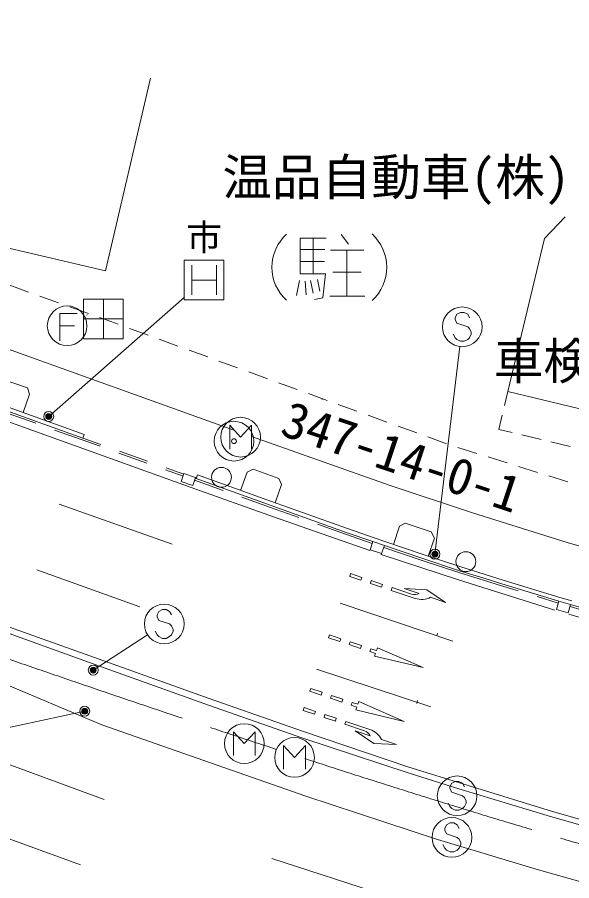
# Model space of a CAD drawing. Units: millimetres, scale not verified. Extents: x 40000 to 680000, y 20000 to 380000.
# Drawn here: x 173010 to 200948, y 269828 to 313313 of the extents above; entities that cross this region are included whole.
import ezdxf
from ezdxf.enums import TextEntityAlignment as Align

# ---------------------------------------------------------------- set-up
doc = ezdxf.new("R2010")
doc.units = ezdxf.units.MM
doc.header["$LTSCALE"] = 1000
doc.header["$PDMODE"] = 32
doc.header["$PDSIZE"] = 500
doc.linetypes.add('CHAIN', pattern=[18.5, 12, -1.5, 3.5, -1.5])
for name, color, linetype, lineweight in [('M-BGD', 7, 'Continuous', 13), ('M-BGD-EXST', 7, 'Continuous', 13), ('M-BMK', 2, 'CHAIN', 13), ('M-BMK-ROW', 30, 'Continuous', 13), ('M-BMK-SRVR', 3, 'Continuous', 13), ('M-STR-HTXT', 7, 'Continuous', 13), ('M-STR-STRC', 7, 'Continuous', 13)]:
    doc.layers.add(name, color=color, linetype=linetype, lineweight=lineweight)
doc.layers.add('M-BMK-HTXT', color=7, linetype='Continuous')
doc.styles.add('ＭＳ ゴシック', font='')
doc.styles.get('ＭＳ ゴシック').set_extended_font_data('MS Gothic')

msp = doc.modelspace()

# ---------------------------------------------------------------- linework, layer by layer
at = {"layer": 'M-BGD'}
for p, q in [((189328, 302373), (189705, 301881)), ((188582, 302193), (187270, 302193)), ((187270, 302193), (187270, 300398)), ((187926, 302193), (187926, 300398)), ((187270, 301619), (188500, 301619)), ((188787, 301586), (190467, 301586)), ((189615, 301586), (189615, 299275)), ((181424, 299078), (181424, 301078)), ((181424, 301078), (183424, 301078)), ((183424, 301078), (183424, 299078)), ((187270, 301013), (188492, 301013)), ((181799, 300828), (181799, 299328)), ((183049, 300828), (183049, 299328)), ((181799, 300078), (183049, 300078)), ((187238, 300062), (187082, 299299)), ((187270, 300398), (188541, 300398)), ((187787, 300062), (187918, 299414)), ((188139, 300103), (188254, 299521)), ((188541, 300398), (188402, 299177)), ((188910, 300472), (190344, 300472)), ((172640, 299814), (173582, 299476)), ((187524, 300021), (187574, 299340)), ((174146, 299273), (175088, 298935)), ((188402, 299177), (187983, 299103)), ((188762, 299275), (190516, 299275)), ((183424, 299078), (181424, 299078)), ((176023, 298401), (175148, 298401)), ((175148, 298401), (175148, 297026)), ((175652, 298732), (176593, 298395)), ((176522, 298332), (176524, 298317)), ((177158, 298192), (177348, 298124)), ((177348, 298124), (178098, 297850)), ((175148, 297776), (175898, 297776)), ((178662, 297645), (179601, 297302)), ((180165, 297097), (181105, 296754)), ((181668, 296549), (182608, 296206)), ((183171, 296001), (184111, 295658)), ((184675, 295453), (185614, 295110)), ((168846, 295011), (176389, 292306)), ((172246, 295089), (173522, 294651)), ((186178, 294906), (187118, 294565)), ((173522, 294651), (173632, 294340)), ((197732, 294467), (197561, 293755)), ((173632, 294340), (173315, 293409)), ((187682, 294360), (188623, 294020)), ((188368, 294082), (188371, 294067)), ((189187, 293815), (190127, 293474)), ((172545, 293366), (173946, 292864)), ((190691, 293270), (191631, 292929)), ((197444, 293268), (197273, 292556)), ((192195, 292724), (193135, 292384)), ((174887, 292526), (176288, 292024)), ((197273, 292556), (197942, 292396)), ((198429, 292279), (199401, 292046)), ((176288, 292024), (177179, 291705)), ((176321, 292118), (177212, 291799)), ((193699, 292179), (194639, 291838)), ((199887, 291930), (200860, 291697)), ((178120, 291367), (179532, 290862)), ((178153, 291462), (179565, 290956)), ((195208, 291647), (196162, 291348)), ((196735, 291169), (197689, 290871)), ((180474, 290524), (181365, 290205)), ((180507, 290619), (181397, 290300)), ((198262, 290692), (199216, 290393)), ((182028, 290076), (182096, 290265)), ((199789, 290214), (200743, 289916)), ((181945, 290000), (183384, 289483)), ((184325, 289144), (185764, 288627)), ((185764, 288627), (187189, 288120)), ((188131, 287784), (189556, 287277)), ((192277, 287682), (191965, 286769)), ((192549, 287843), (192277, 287682)), ((193870, 287407), (192549, 287843)), ((189556, 287277), (190896, 286817)), ((190990, 287102), (191574, 286901)), ((194025, 287073), (193719, 286178)), ((194025, 287073), (193870, 287407)), ((191476, 286617), (193364, 285980)), ((190773, 286458), (190787, 286500)), ((191353, 286258), (191367, 286301)), ((193364, 285980), (195262, 285346)), ((195262, 285346), (196767, 284881)), ((197183, 284749), (196766, 284881)), ((198247, 284426), (197183, 284749)), ((200268, 283813), (199204, 284136)), ((200947, 283925), (200354, 284100)), ((201426, 283468), (200861, 283637)), ((194192, 282303), (194150, 282160)), ((193180, 278901), (193138, 278757)), ((176197, 270630), (170550, 272686))]:
    msp.add_line(p, q, dxfattribs=at)
for points in [[(179727, 310247), (177455, 300539), (168549, 302623), (171052, 313313)], [(216377, 289986), (197732, 294467), (199574, 302166), (200618, 303267)], [(192763, 275253), (187353, 277029), (182639, 278671), (177201, 280609), (171375, 282721), (161875, 286133), (152971, 289312), (135033, 295710)], [(168778, 294823), (176321, 292118), (176389, 292306)], [(210140, 267376), (206220, 268406), (199277, 270372), (194192, 271903), (187548, 274082), (177278, 277685), (171990, 279898), (169316, 281062), (167550, 281838), (161921, 284283), (156858, 286494), (148489, 290090), (146306, 290910)], [(186005, 288860), (186325, 289778), (186184, 290091), (184901, 290550), (184600, 290409), (184260, 289486)], [(181977, 290095), (185797, 288721), (189589, 287371), (190925, 286913), (191509, 286712), (193396, 286075), (195292, 285442), (196796, 284977)], [(182096, 290265), (185865, 288910), (189655, 287560), (190989, 287102)], [(191573, 286901), (193460, 286265), (195354, 285632), (196855, 285168)], [(213234, 280287), (210484, 281028), (209873, 281186), (204914, 282570), (201454, 283564), (200890, 283733), (200297, 283908), (197213, 284845), (196796, 284977)], [(200355, 284100), (197272, 285036), (196857, 285167)], [(237760, 264249), (232374, 265189), (226266, 266418), (220214, 267715), (216174, 268693), (212307, 269631), (208985, 270500), (204228, 271819), (199717, 273109), (195267, 274456), (192763, 275253)]]:
    msp.add_lwpolyline(points, dxfattribs=at)
for points in [[(181854, 289734), (181272, 289932), (181408, 290332), (181990, 290134)], [(190787, 286500), (190928, 286911), (191509, 286712), (191367, 286301)], [(200764, 283321), (200175, 283495), (200297, 283908), (200886, 283734)]]:
    msp.add_lwpolyline(points, close=True, dxfattribs=at)
for centre, radius in [((175523, 297776), 1000), ((183298, 290144), 500), ((195613, 285899), 500)]:
    msp.add_circle(centre, radius, dxfattribs=at)
for centre, radius, start, end in [((188064, 300726), 2228, 131.6979, 228.0192), ((189341, 300718), 2282, 312.8638, 47.4164)]:
    msp.add_arc(centre, radius, start, end, dxfattribs=at)
at = {"layer": 'M-BGD-EXST'}
for p, q in [((183712, 291567), (183712, 292767)), ((183712, 292767), (184262, 292167)), ((184262, 292167), (184812, 292767)), ((184812, 292767), (184812, 291567)), ((183900, 276134), (183900, 277334)), ((183900, 277334), (184450, 276734)), ((184450, 276734), (185000, 277334)), ((185000, 277334), (185000, 276134)), ((186431, 275439), (186431, 276639)), ((186431, 276639), (186981, 276039)), ((186981, 276039), (187531, 276639)), ((187531, 276639), (187531, 275439))]:
    msp.add_line(p, q, dxfattribs=at)
for centre in [(184262, 292167), (184450, 276734), (186981, 276039)]:
    msp.add_circle(centre, 1000, dxfattribs=at)
at = {"layer": 'M-BMK'}
msp.add_spline([(152528, 288080), (170200, 281814), (187968, 275826), (205913, 270396), (224092, 265813)], degree=3, dxfattribs=at)
at = {"layer": 'M-BMK-ROW'}
for p, q in [((176348, 297124), (176348, 299124)), ((176348, 299124), (178348, 299124)), ((177348, 299124), (177348, 297124)), ((178348, 299124), (178348, 297124)), ((176348, 298124), (178348, 298124)), ((178348, 297124), (176348, 297124))]:
    msp.add_line(p, q, dxfattribs=at)
at = {"layer": 'M-BMK-SRVR'}
for radius in [1000, 120]:
    msp.add_circle((183929, 291966), radius, dxfattribs=at)
at = {"layer": 'M-STR-HTXT'}
for p, q in [((174595, 293210), (181425, 299201)), ((194054, 286274), (195312, 296729)), ((176838, 280434), (179576, 282213)), ((176409, 278364), (171183, 277238))]:
    msp.add_line(p, q, dxfattribs=at)
for centre, radius in [((174595, 293210), 150), ((174595, 293210), 120), ((174595, 293210), 90), ((174595, 293210), 60), ((174595, 293210), 30), ((174595, 293210), 20), ((194054, 286274), 150), ((194054, 286274), 120), ((194054, 286274), 90), ((194054, 286274), 60), ((194054, 286274), 30), ((194054, 286274), 20), ((176838, 280434), 150), ((176838, 280434), 120), ((176838, 280434), 90), ((176838, 280434), 60), ((176838, 280434), 30), ((176838, 280434), 20), ((176409, 278364), 150), ((176409, 278364), 120), ((176409, 278364), 90), ((176409, 278364), 60), ((176409, 278364), 30), ((176409, 278364), 20)]:
    msp.add_circle(centre, radius, dxfattribs=at)
for p in [(174595, 293210), (194054, 286274), (176838, 280434), (176409, 278364)]:
    msp.add_point(p, dxfattribs=at)
at = {"layer": 'M-STR-STRC'}
for p, q in [((183923, 292514), (157497, 302016)), ((195158, 298359), (195068, 298177)), ((195340, 298449), (195158, 298359)), ((195522, 298449), (195340, 298449)), ((195704, 298359), (195522, 298449)), ((195795, 298177), (195704, 298359)), ((195068, 298177), (195068, 298086)), ((195068, 298086), (195158, 297904)), ((195158, 297904), (195704, 297722)), ((195704, 297722), (195795, 297631)), ((195795, 297631), (195886, 297449)), ((195886, 297449), (195886, 297359)), ((195068, 297177), (194977, 297359)), ((195158, 297086), (195068, 297177)), ((195340, 296995), (195158, 297086)), ((195704, 297086), (195522, 296995)), ((195795, 297177), (195704, 297086)), ((195886, 297359), (195795, 297177)), ((195522, 296995), (195340, 296995)), ((175120, 288790), (180813, 286780)), ((191353, 286258), (195236, 284975)), ((173989, 285478), (179188, 283617)), ((189806, 285294), (189759, 285152)), ((190375, 285103), (189806, 285294)), ((189759, 285152), (190327, 284961)), ((191418, 284754), (190849, 284944)), ((195236, 284975), (200104, 283459)), ((190802, 284802), (191370, 284611)), ((191844, 284452), (193064, 284044)), ((192881, 284263), (191892, 284595)), ((194595, 283847), (193836, 284101)), ((189282, 283811), (194961, 281886)), ((180142, 283394), (180051, 283212)), ((180051, 283212), (180051, 283122)), ((180051, 283122), (180142, 282940)), ((180324, 283485), (180142, 283394)), ((180506, 283485), (180324, 283485)), ((180688, 283394), (180506, 283485)), ((180778, 283212), (180688, 283394)), ((180142, 282940), (180688, 282758)), ((180688, 282758), (180778, 282667)), ((180778, 282667), (180869, 282485)), ((180051, 282212), (179960, 282394)), ((180869, 282394), (180778, 282212)), ((180869, 282485), (180869, 282394)), ((180142, 282122), (180051, 282212)), ((180324, 282031), (180142, 282122)), ((180506, 282031), (180324, 282031)), ((180688, 282122), (180506, 282031)), ((180778, 282212), (180688, 282122)), ((189781, 281860), (190351, 281671)), ((190304, 281529), (189734, 281717)), ((191063, 281278), (190778, 281372)), ((190825, 281514), (191110, 281420)), ((191157, 281562), (191110, 281420)), ((193460, 280564), (191157, 281562)), ((191016, 281135), (191063, 281278)), ((193460, 280564), (191016, 281135)), ((188086, 280489), (193849, 278588)), ((189360, 278829), (188791, 279021)), ((188839, 279163), (189408, 278972)), ((189882, 278812), (190166, 278716)), ((190214, 278858), (190166, 278716)), ((192511, 277847), (190214, 278858)), ((187423, 278402), (187470, 278544)), ((187992, 278213), (187423, 278402)), ((187470, 278544), (188039, 278355)), ((190118, 278574), (189834, 278670)), ((190070, 278432), (190118, 278574)), ((192511, 277847), (190070, 278432)), ((189036, 277866), (188467, 278055)), ((188514, 278198), (189083, 278008)), ((190500, 277380), (189510, 277708)), ((189558, 277851), (190778, 277445)), ((192120, 276683), (191361, 276935)), ((171748, 275984), (177383, 273923)), ((195082, 274832), (194900, 274741)), ((195264, 274832), (195082, 274832)), ((195445, 274741), (195264, 274832)), ((194900, 274741), (194809, 274559)), ((194809, 274559), (194809, 274468)), ((194809, 274468), (194900, 274287)), ((195536, 274559), (195445, 274741)), ((194900, 274287), (195445, 274105)), ((195445, 274105), (195536, 274014)), ((195536, 274014), (195627, 273832)), ((194809, 273559), (194718, 273741)), ((194900, 273468), (194809, 273559)), ((195536, 273559), (195445, 273468)), ((195627, 273741), (195536, 273559)), ((195627, 273832), (195627, 273741)), ((195082, 273377), (194900, 273468)), ((195264, 273377), (195082, 273377)), ((195445, 273468), (195264, 273377)), ((194819, 272738), (194637, 272647)), ((195001, 272738), (194819, 272738)), ((195182, 272647), (195001, 272738)), ((194637, 272647), (194546, 272465)), ((194546, 272465), (194546, 272375)), ((194546, 272375), (194637, 272193)), ((195273, 272465), (195182, 272647)), ((194637, 272193), (195182, 272011)), ((195182, 272011), (195273, 271920)), ((195273, 271920), (195364, 271738)), ((194546, 271465), (194455, 271647)), ((194637, 271375), (194546, 271465)), ((194819, 271284), (194637, 271375)), ((195182, 271375), (195001, 271284)), ((195273, 271465), (195182, 271375)), ((195364, 271647), (195273, 271465)), ((195364, 271738), (195364, 271647)), ((185841, 270954), (191533, 269098)), ((195001, 271284), (194819, 271284))]:
    msp.add_line(p, q, dxfattribs=at)
for points in [[(138457, 305201), (168445, 294410), (181768, 289629), (185922, 288146), (190773, 286458)], [(192682, 275571), (187386, 277368), (182672, 279010), (177370, 280894), (171662, 282933), (162189, 286309), (153599, 289409), (135132, 295953)], [(214385, 283085), (210545, 284080), (204092, 285893), (200720, 286866), (195949, 288355), (191802, 289728), (184808, 292201)], [(192881, 284263), (191892, 284595), (191844, 284452), (193064, 284044)], [(194595, 283847), (193647, 284481), (192509, 284546), (193267, 284292)], [(200801, 283254), (204872, 282059), (209286, 280831), (213442, 279688), (217794, 278519), (222670, 277300), (227311, 276212), (230775, 275452), (235574, 274484), (240801, 273472), (246261, 272506), (249472, 272003), (254364, 271340), (258461, 270841), (261781, 270510), (265200, 270217), (269229, 269929)], [(189259, 281874), (188690, 282063), (188737, 282205), (189306, 282017)], [(191110, 281420), (190825, 281514), (190778, 281372), (191063, 281278)], [(188317, 279181), (187749, 279372), (187797, 279514), (188365, 279323)], [(190166, 278716), (189882, 278812), (189834, 278670), (190118, 278574)], [(190500, 277380), (189510, 277708), (189558, 277851), (190778, 277445)], [(192120, 276683), (190982, 276745), (190033, 277377), (190792, 277125)], [(237387, 264587), (232134, 265531), (226062, 266761), (220186, 268039), (216157, 268940), (212352, 269908), (209089, 270762), (204408, 272049), (199974, 273316), (195726, 274617), (192682, 275571)]]:
    msp.add_lwpolyline(points, dxfattribs=at)
for points in [[(190375, 285103), (190327, 284961), (189759, 285152), (189806, 285294)], [(191418, 284754), (191370, 284611), (190802, 284802), (190849, 284944)], [(189306, 282017), (189259, 281874), (188690, 282063), (188737, 282205)], [(190351, 281671), (190304, 281529), (189734, 281717), (189781, 281860)], [(188365, 279323), (188317, 279181), (187749, 279372), (187797, 279514)], [(189408, 278972), (189360, 278829), (188791, 279021), (188839, 279163)], [(187992, 278213), (188039, 278355), (187470, 278544), (187423, 278402)], [(189036, 277866), (189083, 278008), (188514, 278198), (188467, 278055)]]:
    msp.add_lwpolyline(points, close=True, dxfattribs=at)
for centre in [(195431, 297722), (180415, 282758), (195173, 274105), (194910, 272011)]:
    msp.add_circle(centre, 1000, dxfattribs=at)
for centre, radius, start, end in [((193040, 284737), 500, 251.4633, 297.0363), ((193382, 284992), 1000, 251.4633, 297.0363), ((190463, 276496), 1000, 26.0477, 71.6208), ((190343, 276905), 500, 26.0477, 71.6208)]:
    msp.add_arc(centre, radius, start, end, dxfattribs=at)

# ---------------------------------------------------------------- texts
at = {"layer": 'M-BMK-HTXT', "style": 'ＭＳ ゴシック'}
for s, p in [('温品自動車(株)', (183347, 303801)), ('車検のコバック', (197017, 294534))]:
    msp.add_text(s, height=1833, dxfattribs=at).set_placement(p, align=Align.BOTTOM_LEFT)
msp.add_text('市', height=1320, dxfattribs=at).set_placement((182424, 302228), align=Align.MIDDLE_CENTER)
at = {"layer": 'M-BMK-SRVR', "style": 'ＭＳ ゴシック'}
msp.add_text('347-14-0-1', height=1833, rotation=341.447, dxfattribs=at).set_placement((186008, 291777), align=Align.BOTTOM_LEFT)

doc.saveas('drawing.dxf')
